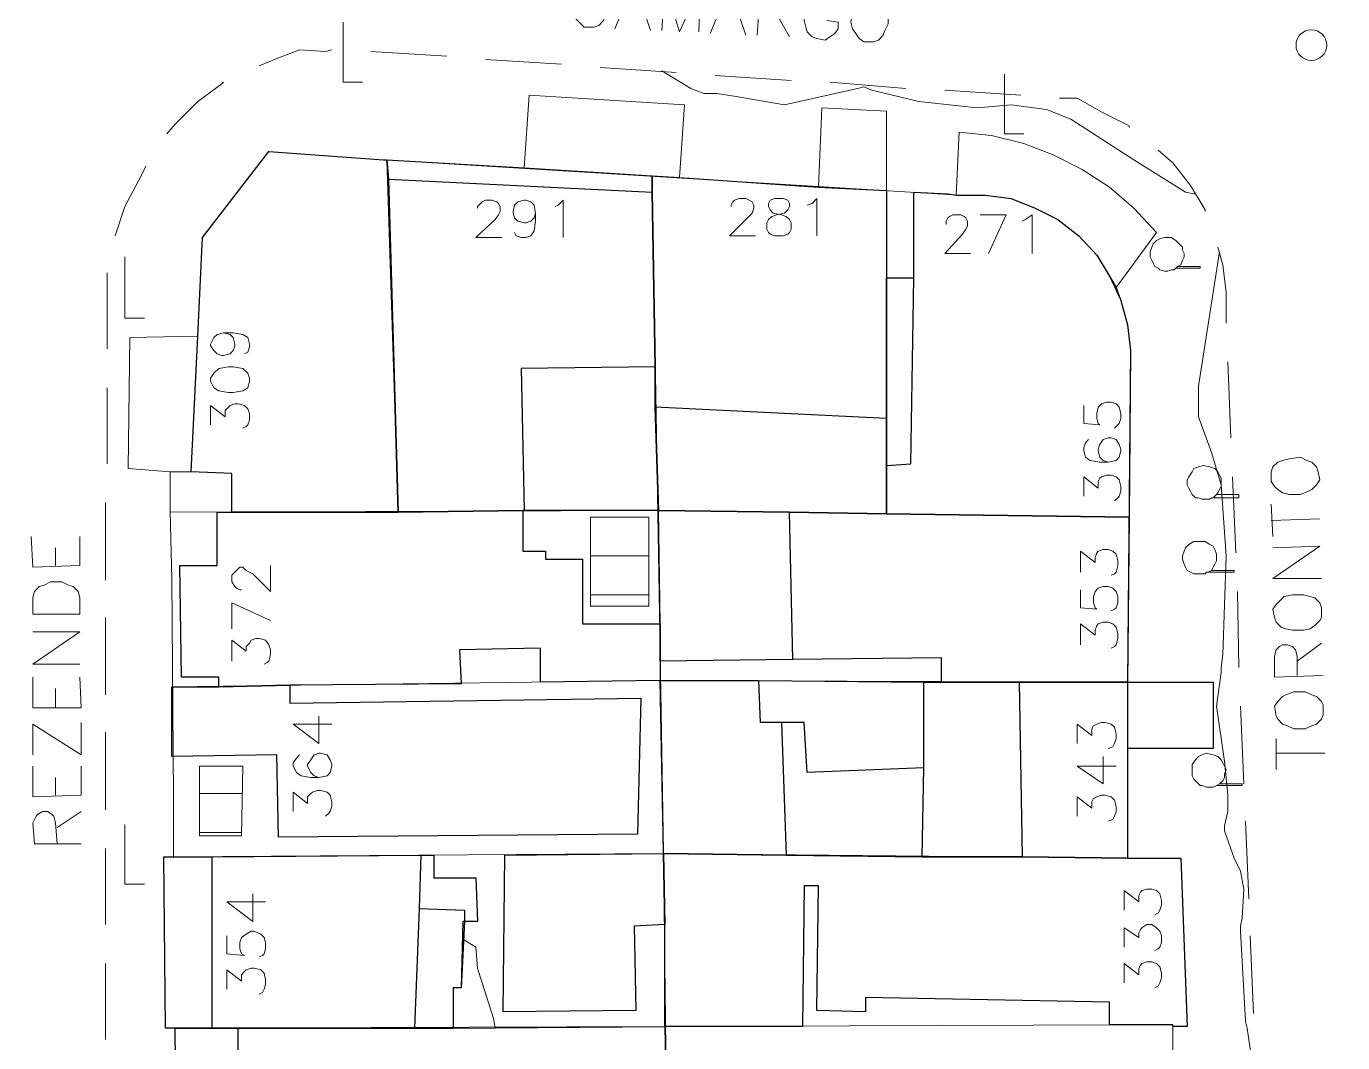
# Model space of a CAD drawing. Extents: x -2391 to 32076, y -11492 to 5852.
# Drawn here: x 4751.2 to 4820.1, y -1029.9 to -976.7 of the extents above; entities that cross this region are included whole.
import ezdxf

# ---------------------------------------------------------------- set-up
doc = ezdxf.new("R2010")
doc.units = 0
doc.header["$LTSCALE"] = 7
for name, color, linetype in [('ALVE-CT', 3, 'CONTINUOUS'), ('PDF_A101 - EDIFICACAO', 7, 'CONTINUOUS'), ('PDF_A103 - PROJECAO_1', 7, 'CONTINUOUS'), ('PDF_A104 - PROJECAO_2', 7, 'CONTINUOUS'), ('PDF_A118 - PISCINA', 7, 'CONTINUOUS'), ('PDF_A120 - MARQUISE', 7, 'CONTINUOUS'), ('PDF_A123 - N DE PORTA', 7, 'CONTINUOUS'), ('PDF_A124 - MURO', 7, 'CONTINUOUS'), ('PDF_C301 - MEIO_FIO_2D', 7, 'CONTINUOUS'), ('PDF_C307 - TXT_NOME_LOGRADOURO', 7, 'CONTINUOUS'), ('PDF_F602 - ARVORE_ISOLADA', 7, 'CONTINUOUS'), ('PDF_I903 - POSTE', 7, 'CONTINUOUS'), ('PDF_N1401 - CURVA_MESTRA', 7, 'CONTINUOUS'), ('PDF_N1402 - CURVA_INTERMEDIARIA', 7, 'CONTINUOUS'), ('PDF_N1403 - COTA_DE_APARELHO', 7, 'CONTINUOUS')]:
    doc.layers.add(name, color=color, linetype=linetype)

msp = doc.modelspace()

# ---------------------------------------------------------------- linework, layer by layer
at = {"layer": 'ALVE-CT'}
msp.add_circle((4550.796, -1271.53), 500, dxfattribs=at)
at = {"layer": 'PDF_A101 - EDIFICACAO', "lineweight": 30}
for points in [[(4770.075, -983.673), (4770.159, -984.689), (4770.667, -1002.13), (4761.947, -1002.13), (4761.947, -1000.098), (4759.83, -1000.013), (4760.169, -992.902), (4760.423, -987.737), (4763.894, -983.25), (4769.905, -983.673)], [(4777.186, -1002.045), (4770.667, -1002.13), (4770.159, -984.689), (4770.075, -983.673), (4777.271, -984.097), (4783.96, -984.52), (4783.96, -985.367), (4784.129, -994.51), (4784.129, -996.627), (4784.298, -1002.045), (4777.271, -1002.045)], [(4796.236, -999.675), (4796.236, -1002.215), (4791.156, -1002.13), (4784.298, -1002.045), (4784.129, -996.627), (4784.129, -994.51), (4783.96, -985.367), (4783.96, -984.52), (4785.399, -984.605), (4792.68, -985.113), (4796.236, -985.282), (4796.236, -989.854), (4796.236, -997.22)], [(4809.02, -993.664), (4808.935, -1002.384), (4796.236, -1002.215), (4796.236, -999.675), (4796.236, -997.22), (4796.236, -989.854), (4797.675, -989.854), (4797.675, -985.367), (4799.453, -985.451), (4799.876, -985.536), (4800.046, -985.536), (4801.4, -985.536), (4802.755, -985.705), (4804.025, -986.213), (4805.21, -986.806), (4806.311, -987.653), (4807.242, -988.669), (4807.919, -989.769), (4808.258, -990.362), (4808.343, -990.616), (4808.512, -991.039), (4808.851, -992.309)], [(4784.383, -1007.972), (4784.383, -1009.919), (4784.383, -1010.935), (4778.118, -1011.02), (4778.118, -1009.242), (4773.885, -1009.326), (4773.969, -1011.104), (4764.995, -1011.189), (4761.27, -1011.274), (4761.27, -1010.766), (4759.322, -1010.766), (4759.238, -1004.924), (4761.185, -1004.924), (4761.185, -1002.13), (4761.947, -1002.13), (4770.667, -1002.13), (4777.186, -1002.045), (4777.186, -1004.162), (4778.372, -1004.162), (4778.372, -1004.585), (4780.319, -1004.585), (4780.319, -1007.972)], [(4808.935, -1002.384), (4808.851, -1011.02), (4803.178, -1011.02), (4799.114, -1011.02), (4799.114, -1009.75), (4791.325, -1009.834), (4784.383, -1009.919), (4784.383, -1007.972), (4784.298, -1002.045), (4791.156, -1002.13), (4796.236, -1002.215)], [(4813.338, -1011.02), (4813.338, -1014.491), (4808.851, -1014.491), (4808.851, -1020.248), (4803.348, -1020.163), (4798.098, -1020.163), (4798.183, -1015.507), (4792.087, -1015.761), (4791.918, -1013.136), (4790.733, -1013.136), (4790.987, -1020.079), (4784.552, -1019.994), (4784.552, -1019.909), (4784.383, -1010.935), (4789.547, -1010.935), (4798.183, -1011.02), (4799.114, -1011.02), (4803.178, -1011.02), (4808.851, -1011.02)], [(4761.27, -1011.274), (4764.995, -1011.189), (4764.995, -1012.12), (4783.367, -1011.866), (4783.198, -1018.978), (4764.402, -1019.147), (4764.318, -1014.83), (4758.814, -1014.914), (4758.814, -1011.274)], [(4772.53, -1020.079), (4772.53, -1021.264), (4774.731, -1021.264), (4774.816, -1023.55), (4774.139, -1023.55), (4773.969, -1027.021), (4773.546, -1027.021), (4773.546, -1029.138), (4771.514, -1029.138), (4762.286, -1029.138), (4760.931, -1029.138), (4758.984, -1029.138), (4758.476, -1029.138), (4758.391, -1020.163), (4760.931, -1020.163), (4771.853, -1020.079)], [(4784.637, -1023.719), (4783.028, -1023.804), (4783.113, -1028.207), (4776.171, -1028.291), (4776.255, -1020.079), (4784.552, -1019.994)], [(4790.987, -1020.079), (4798.098, -1020.163), (4803.348, -1020.163), (4808.851, -1020.248), (4811.645, -1020.248), (4811.983, -1029.053), (4811.221, -1029.053), (4811.221, -1028.968), (4807.919, -1028.968), (4807.919, -1027.783), (4795.135, -1027.529), (4795.135, -1028.291), (4792.595, -1028.207), (4792.68, -1021.687), (4791.918, -1021.687), (4791.833, -1029.053), (4784.637, -1029.053), (4784.637, -1023.719), (4784.552, -1019.994)], [(4762.286, -1038.028), (4759.068, -1038.028), (4758.984, -1029.138), (4760.931, -1029.138), (4762.286, -1029.138), (4771.514, -1029.138), (4773.546, -1029.138), (4784.637, -1029.053), (4784.806, -1037.858), (4777.779, -1037.943)]]:
    msp.add_lwpolyline(points, close=True, dxfattribs=at)
at = {"layer": 'PDF_A103 - PROJECAO_1', "lineweight": 30}
for points in [[(4783.96, -985.367), (4784.129, -994.51), (4777.102, -994.595), (4777.271, -1002.045), (4777.186, -1002.045), (4770.667, -1002.13), (4770.159, -984.689)], [(4785.399, -984.605), (4792.68, -985.113), (4796.236, -985.282), (4796.236, -989.854), (4796.236, -997.22), (4784.129, -996.627), (4784.129, -994.51), (4783.96, -985.367), (4783.96, -984.52)], [(4799.876, -985.536), (4800.046, -985.536), (4801.4, -985.536), (4802.755, -985.705), (4804.025, -986.213), (4805.21, -986.806), (4806.311, -987.653), (4807.242, -988.669), (4807.919, -989.769), (4808.258, -990.362), (4808.343, -990.616), (4808.512, -991.039), (4808.851, -992.309), (4809.02, -993.664), (4808.935, -1002.384), (4796.236, -1002.215), (4796.236, -999.675), (4797.506, -999.59), (4797.675, -989.854), (4797.675, -985.367), (4799.453, -985.451)], [(4796.236, -1002.215), (4808.935, -1002.384), (4808.851, -1011.02), (4803.178, -1011.02), (4799.114, -1011.02), (4799.114, -1009.75), (4791.325, -1009.834), (4791.156, -1002.13)], [(4808.851, -1014.491), (4808.851, -1020.248), (4803.348, -1020.163), (4798.098, -1020.163), (4798.183, -1015.507), (4792.087, -1015.761), (4791.918, -1013.136), (4790.733, -1013.136), (4789.632, -1013.136), (4789.547, -1010.935), (4798.183, -1011.02), (4799.114, -1011.02), (4803.178, -1011.02), (4808.851, -1011.02)], [(4774.054, -1023.55), (4773.969, -1027.021), (4773.546, -1027.021), (4773.546, -1029.138), (4771.514, -1029.138), (4762.286, -1029.138), (4760.931, -1029.138), (4760.931, -1020.163), (4771.853, -1020.079), (4771.768, -1022.873), (4774.139, -1022.957), (4774.139, -1023.55)], [(4784.806, -1037.858), (4777.779, -1037.943), (4762.286, -1038.028), (4762.286, -1029.138), (4771.514, -1029.138), (4773.546, -1029.138), (4784.637, -1029.053)]]:
    msp.add_lwpolyline(points, close=True, dxfattribs=at)
at = {"layer": 'PDF_A104 - PROJECAO_2', "lineweight": 30}
for points in [[(4799.114, -1011.02), (4803.178, -1011.02), (4803.348, -1020.163), (4798.098, -1020.163), (4798.183, -1015.507), (4798.183, -1011.02)], [(4771.768, -1022.873), (4771.514, -1029.138), (4762.286, -1029.138), (4760.931, -1029.138), (4760.931, -1020.163), (4771.853, -1020.079)]]:
    msp.add_lwpolyline(points, close=True, dxfattribs=at)
at = {"layer": 'PDF_A118 - PISCINA', "lineweight": 9}
for points in [[(4780.742, -1007.041), (4780.742, -1002.384), (4783.79, -1002.384), (4783.79, -1007.041)], [(4762.455, -1019.063), (4760.254, -1019.063), (4760.254, -1015.422), (4762.54, -1015.422)]]:
    msp.add_lwpolyline(points, close=True, dxfattribs=at)
for points in [[(4780.742, -1004.416), (4783.79, -1004.416)], [(4780.742, -1006.448), (4783.79, -1006.448)], [(4760.254, -1016.862), (4762.455, -1016.862)], [(4760.254, -1018.893), (4762.455, -1018.893)]]:
    msp.add_lwpolyline(points, dxfattribs=at)
at = {"layer": 'PDF_A120 - MARQUISE', "lineweight": 9}
for points in [[(4785.399, -984.605), (4783.96, -984.52), (4777.271, -984.097), (4777.525, -980.287), (4785.653, -980.795)], [(4796.236, -985.282), (4792.68, -985.113), (4792.849, -980.964), (4796.236, -981.133)], [(4808.258, -990.362), (4807.919, -989.769), (4807.242, -988.669), (4806.311, -987.653), (4805.21, -986.806), (4804.025, -986.213), (4802.755, -985.705), (4801.4, -985.536), (4800.046, -985.536), (4799.876, -985.536), (4800.046, -982.234), (4801.739, -982.403), (4803.432, -982.827), (4804.956, -983.419), (4806.48, -984.181), (4807.919, -985.113), (4809.189, -986.213), (4810.375, -987.483)], [(4759.83, -1000.013), (4758.73, -1000.013), (4756.529, -999.844), (4756.613, -992.986), (4760.169, -992.902)]]:
    msp.add_lwpolyline(points, close=True, dxfattribs=at)
at = {"layer": 'PDF_A123 - N DE PORTA', "lineweight": 9}
for points in [[(4774.816, -986.213), (4774.816, -986.129), (4774.985, -985.959), (4775.07, -985.875), (4775.239, -985.79), (4775.578, -985.79), (4775.832, -985.875), (4775.917, -985.959), (4776.001, -986.129), (4776.001, -986.383), (4775.917, -986.552), (4775.747, -986.806), (4774.731, -987.737), (4776.086, -987.737)], [(4777.864, -986.467), (4777.779, -986.721), (4777.61, -986.891), (4777.356, -986.975), (4777.271, -986.975), (4776.933, -986.891), (4776.763, -986.721), (4776.679, -986.467), (4776.679, -986.383), (4776.763, -986.044), (4776.933, -985.875), (4777.271, -985.79), (4777.356, -985.79), (4777.61, -985.875), (4777.779, -986.044), (4777.864, -986.467), (4777.864, -986.891), (4777.779, -987.399), (4777.61, -987.653), (4777.356, -987.737), (4777.102, -987.737), (4776.848, -987.653), (4776.763, -987.483)], [(4778.88, -986.129), (4779.049, -986.044), (4779.303, -985.79), (4779.303, -987.737)], [(4788.108, -986.129), (4788.108, -986.044), (4788.193, -985.875), (4788.277, -985.79), (4788.531, -985.705), (4788.87, -985.705), (4789.039, -985.79), (4789.209, -985.875), (4789.293, -986.044), (4789.293, -986.213), (4789.209, -986.467), (4788.955, -986.721), (4788.023, -987.653), (4789.378, -987.653)], [(4792.087, -986.044), (4792.341, -985.959), (4792.595, -985.705), (4792.595, -987.653)], [(4799.368, -987.06), (4799.368, -986.891), (4799.453, -986.721), (4799.538, -986.637), (4799.707, -986.552), (4800.13, -986.552), (4800.3, -986.637), (4800.384, -986.721), (4800.469, -986.891), (4800.469, -987.145), (4800.384, -987.314), (4800.215, -987.568), (4799.284, -988.584), (4800.638, -988.584)], [(4801.57, -988.584), (4802.501, -986.552), (4801.146, -986.552)], [(4803.348, -986.891), (4803.517, -986.806), (4803.856, -986.552), (4803.856, -988.584)], [(4761.524, -992.732), (4761.862, -992.817), (4762.032, -992.986), (4762.116, -993.325), (4762.116, -993.41), (4762.032, -993.664), (4761.862, -993.833), (4761.524, -993.918), (4761.439, -993.918), (4761.185, -993.833), (4761.016, -993.664), (4760.846, -993.41), (4760.846, -993.325), (4761.016, -992.986), (4761.185, -992.817), (4761.524, -992.732), (4762.032, -992.732), (4762.54, -992.817), (4762.794, -992.986), (4762.878, -993.325), (4762.878, -993.494), (4762.794, -993.748), (4762.624, -993.833)], [(4760.846, -997.558), (4760.846, -996.542), (4761.608, -997.135), (4761.608, -996.796), (4761.778, -996.627), (4761.862, -996.542), (4762.116, -996.458), (4762.286, -996.458), (4762.624, -996.542), (4762.794, -996.712), (4762.878, -996.966), (4762.878, -997.304), (4762.794, -997.558), (4762.709, -997.643), (4762.54, -997.728)], [(4806.565, -996.542), (4806.565, -997.474), (4807.411, -997.558), (4807.327, -997.474), (4807.242, -997.22), (4807.242, -996.966), (4807.327, -996.627), (4807.496, -996.458), (4807.75, -996.373), (4808.004, -996.373), (4808.258, -996.458), (4808.427, -996.627), (4808.512, -996.966), (4808.512, -997.22), (4808.427, -997.474), (4808.343, -997.558), (4808.173, -997.728)], [(4806.819, -998.32), (4806.649, -998.49), (4806.565, -998.744), (4806.565, -998.913), (4806.649, -999.252), (4806.903, -999.421), (4807.411, -999.505), (4807.835, -999.505), (4808.258, -999.421), (4808.427, -999.252), (4808.512, -998.913), (4808.512, -998.828), (4808.427, -998.574), (4808.258, -998.32), (4808.004, -998.236), (4807.835, -998.236), (4807.581, -998.32), (4807.411, -998.574), (4807.327, -998.828), (4807.327, -998.913), (4807.411, -999.252), (4807.581, -999.421), (4807.835, -999.505)], [(4806.565, -1001.283), (4806.565, -1000.267), (4807.327, -1000.86), (4807.327, -1000.521), (4807.411, -1000.352), (4807.496, -1000.267), (4807.75, -1000.183), (4808.004, -1000.183), (4808.258, -1000.267), (4808.427, -1000.437), (4808.512, -1000.775), (4808.512, -1001.029), (4808.427, -1001.283), (4808.343, -1001.368), (4808.173, -1001.537)], [(4806.395, -1005.263), (4806.395, -1004.162), (4807.157, -1004.755), (4807.157, -1004.501), (4807.242, -1004.247), (4807.327, -1004.162), (4807.581, -1004.077), (4807.835, -1004.077), (4808.089, -1004.162), (4808.258, -1004.331), (4808.343, -1004.67), (4808.343, -1004.924), (4808.258, -1005.263), (4808.173, -1005.347), (4808.004, -1005.432)], [(4762.455, -1006.194), (4762.37, -1006.194), (4762.201, -1006.109), (4762.116, -1006.025), (4761.947, -1005.771), (4761.947, -1005.432), (4762.116, -1005.263), (4762.201, -1005.178), (4762.37, -1005.009), (4762.54, -1005.009), (4762.709, -1005.178), (4763.048, -1005.347), (4763.979, -1006.279), (4763.979, -1004.924)], [(4806.395, -1006.194), (4806.395, -1007.125), (4807.242, -1007.21), (4807.157, -1007.125), (4807.073, -1006.871), (4807.073, -1006.533), (4807.157, -1006.279), (4807.327, -1006.109), (4807.581, -1006.025), (4807.835, -1006.025), (4808.089, -1006.109), (4808.258, -1006.279), (4808.343, -1006.533), (4808.343, -1006.871), (4808.258, -1007.125), (4808.173, -1007.21), (4808.004, -1007.295)], [(4763.979, -1007.803), (4761.947, -1006.871), (4761.947, -1008.226)], [(4806.395, -1009.072), (4806.395, -1007.972), (4807.157, -1008.565), (4807.157, -1008.311), (4807.242, -1008.057), (4807.327, -1007.972), (4807.581, -1007.887), (4807.835, -1007.887), (4808.089, -1007.972), (4808.258, -1008.141), (4808.343, -1008.48), (4808.343, -1008.734), (4808.258, -1009.072), (4808.173, -1009.157), (4808.004, -1009.242)], [(4761.947, -1009.919), (4761.947, -1008.819), (4762.709, -1009.411), (4762.709, -1009.157), (4762.878, -1008.988), (4762.963, -1008.819), (4763.217, -1008.734), (4763.386, -1008.734), (4763.725, -1008.819), (4763.894, -1009.072), (4763.979, -1009.326), (4763.979, -1009.58), (4763.894, -1009.919), (4763.81, -1010.004), (4763.64, -1010.088)], [(4767.196, -1013.221), (4765.164, -1013.221), (4766.519, -1014.237), (4766.519, -1012.798)], [(4806.226, -1014.237), (4806.226, -1013.221), (4806.988, -1013.814), (4806.988, -1013.475), (4807.073, -1013.306), (4807.242, -1013.221), (4807.496, -1013.136), (4807.665, -1013.136), (4808.004, -1013.221), (4808.173, -1013.39), (4808.258, -1013.729), (4808.258, -1013.983), (4808.173, -1014.237), (4808.089, -1014.406), (4807.835, -1014.491)], [(4765.503, -1014.83), (4765.334, -1014.999), (4765.164, -1015.253), (4765.164, -1015.422), (4765.334, -1015.761), (4765.588, -1015.93), (4766.096, -1016.015), (4766.519, -1016.015), (4766.942, -1015.93), (4767.112, -1015.761), (4767.196, -1015.422), (4767.196, -1015.338), (4767.112, -1015.084), (4766.942, -1014.83), (4766.604, -1014.745), (4766.519, -1014.745), (4766.265, -1014.83), (4766.096, -1015.084), (4765.926, -1015.338), (4765.926, -1015.422), (4766.096, -1015.761), (4766.265, -1015.93), (4766.519, -1016.015)], [(4808.258, -1015.422), (4806.226, -1015.422), (4807.581, -1016.354), (4807.581, -1014.914)], [(4765.164, -1017.793), (4765.164, -1016.777), (4765.926, -1017.37), (4765.926, -1017.031), (4766.096, -1016.862), (4766.18, -1016.777), (4766.434, -1016.692), (4766.604, -1016.692), (4766.942, -1016.777), (4767.112, -1016.946), (4767.196, -1017.285), (4767.196, -1017.539), (4767.112, -1017.793), (4767.027, -1017.878), (4766.858, -1018.047)], [(4806.226, -1018.047), (4806.226, -1017.031), (4806.988, -1017.624), (4806.988, -1017.285), (4807.073, -1017.116), (4807.242, -1017.031), (4807.496, -1016.946), (4807.665, -1016.946), (4808.004, -1017.031), (4808.173, -1017.2), (4808.258, -1017.539), (4808.258, -1017.793), (4808.173, -1018.047), (4808.089, -1018.216), (4807.835, -1018.301)], [(4763.725, -1022.534), (4761.693, -1022.534), (4763.048, -1023.55), (4763.048, -1022.111)], [(4808.681, -1022.957), (4808.681, -1021.941), (4809.443, -1022.534), (4809.443, -1022.195), (4809.528, -1022.026), (4809.613, -1021.941), (4809.867, -1021.857), (4810.121, -1021.857), (4810.375, -1021.941), (4810.544, -1022.111), (4810.629, -1022.449), (4810.629, -1022.703), (4810.544, -1022.957), (4810.459, -1023.127), (4810.29, -1023.211)], [(4761.693, -1024.312), (4761.693, -1025.243), (4762.624, -1025.328), (4762.455, -1025.243), (4762.37, -1024.989), (4762.37, -1024.651), (4762.455, -1024.397), (4762.709, -1024.227), (4762.963, -1024.058), (4763.132, -1024.058), (4763.471, -1024.227), (4763.64, -1024.397), (4763.725, -1024.651), (4763.725, -1024.989), (4763.64, -1025.243), (4763.556, -1025.328), (4763.386, -1025.413)], [(4808.681, -1024.905), (4808.681, -1023.889), (4809.443, -1024.397), (4809.443, -1024.143), (4809.528, -1023.973), (4809.613, -1023.889), (4809.867, -1023.719), (4810.121, -1023.719), (4810.375, -1023.889), (4810.544, -1024.058), (4810.629, -1024.312), (4810.629, -1024.651), (4810.544, -1024.905), (4810.459, -1024.989), (4810.29, -1025.074)], [(4761.693, -1027.106), (4761.693, -1026.09), (4762.455, -1026.683), (4762.455, -1026.344), (4762.624, -1026.175), (4762.709, -1026.09), (4762.963, -1026.005), (4763.132, -1026.005), (4763.471, -1026.09), (4763.64, -1026.259), (4763.725, -1026.598), (4763.725, -1026.852), (4763.64, -1027.106), (4763.556, -1027.275), (4763.386, -1027.36)], [(4808.681, -1026.767), (4808.681, -1025.751), (4809.443, -1026.344), (4809.443, -1026.005), (4809.528, -1025.836), (4809.613, -1025.751), (4809.867, -1025.667), (4810.121, -1025.667), (4810.375, -1025.751), (4810.544, -1025.921), (4810.629, -1026.259), (4810.629, -1026.513), (4810.544, -1026.767), (4810.459, -1026.937), (4810.29, -1027.021)]]:
    msp.add_lwpolyline(points, dxfattribs=at)
for points in [[(4790.394, -985.705), (4790.14, -985.79), (4790.055, -985.959), (4790.055, -986.129), (4790.14, -986.298), (4790.309, -986.467), (4790.733, -986.552), (4790.987, -986.637), (4791.156, -986.806), (4791.241, -986.975), (4791.241, -987.314), (4791.156, -987.483), (4791.071, -987.568), (4790.817, -987.653), (4790.394, -987.653), (4790.14, -987.568), (4790.055, -987.483), (4789.971, -987.314), (4789.971, -986.975), (4790.055, -986.806), (4790.225, -986.637), (4790.479, -986.552), (4790.902, -986.467), (4791.071, -986.298), (4791.156, -986.129), (4791.156, -985.959), (4791.071, -985.79), (4790.817, -985.705)], [(4760.846, -995.272), (4761.016, -995.611), (4761.27, -995.78), (4761.778, -995.865), (4762.032, -995.865), (4762.54, -995.78), (4762.794, -995.611), (4762.878, -995.272), (4762.878, -995.103), (4762.794, -994.849), (4762.54, -994.595), (4762.032, -994.51), (4761.778, -994.51), (4761.27, -994.595), (4761.016, -994.849), (4760.846, -995.103)]]:
    msp.add_lwpolyline(points, close=True, dxfattribs=at)
at = {"layer": 'PDF_A124 - MURO', "lineweight": 9}
for points in [[(4808.935, -1002.384), (4784.298, -1002.045), (4758.73, -1002.13), (4758.73, -1000.013), (4759.83, -1000.013), (4760.423, -987.737), (4763.894, -983.25), (4769.905, -983.673), (4800.046, -985.536), (4801.4, -985.536), (4802.755, -985.705), (4804.025, -986.213), (4805.21, -986.806), (4806.311, -987.653), (4807.242, -988.669), (4807.919, -989.769), (4808.512, -991.039), (4808.851, -992.309), (4809.02, -993.664), (4808.851, -1011.02), (4784.383, -1010.935), (4758.814, -1011.274)], [(4770.667, -1002.13), (4770.075, -983.673)], [(4783.96, -984.52), (4784.552, -1019.909), (4785.314, -1083.069), (4786.838, -1174.421)], [(4796.236, -1002.215), (4796.236, -985.282)], [(4808.851, -1014.491), (4808.851, -1020.248), (4784.552, -1019.994), (4758.899, -1020.163), (4758.899, -1020.079), (4758.899, -1018.64), (4758.899, -1017.031), (4758.814, -1005.601), (4758.73, -1002.13)], [(4759.407, -1077.396), (4759.238, -1053.521), (4759.238, -1051.912), (4759.238, -1049.965), (4759.153, -1046.833), (4759.153, -1045.563), (4758.984, -1029.138), (4784.637, -1029.053), (4808.766, -1028.968), (4811.221, -1028.968), (4811.221, -1032.778), (4811.306, -1034.641), (4811.391, -1040.821), (4811.475, -1042.43), (4811.56, -1050.219), (4811.645, -1051.489), (4811.729, -1058.516), (4811.729, -1059.955), (4811.899, -1065.289), (4811.899, -1067.744), (4811.899, -1069.438), (4812.322, -1089.757)]]:
    msp.add_lwpolyline(points, dxfattribs=at)
at = {"layer": 'PDF_C301 - MEIO_FIO_2D', "lineweight": 9}
for points in [[(4763.386, -978.763), (4764.402, -978.34), (4765.503, -977.916), (4766.858, -978.001), (4767.196, -977.916)], [(4769.228, -978.001), (4773.207, -978.255)], [(4775.239, -978.424), (4779.218, -978.678)], [(4781.25, -978.848), (4785.23, -979.102)], [(4787.261, -979.271), (4791.241, -979.525)], [(4758.56, -982.319), (4758.984, -981.811), (4760.169, -980.625), (4761.439, -979.694), (4761.524, -979.61)], [(4793.273, -979.61), (4797.252, -979.948)], [(4799.284, -980.033), (4803.263, -980.287)], [(4805.295, -980.456), (4806.226, -980.456), (4807.581, -981.218), (4808.935, -981.895), (4808.935, -981.98)], [(4810.459, -983.165), (4811.221, -983.843), (4812.153, -985.028), (4812.915, -986.298), (4812.915, -986.383)], [(4755.851, -987.653), (4756.359, -986.129), (4757.206, -984.52), (4757.46, -984.012)], [(4813.592, -988.245), (4813.846, -989.177), (4814.015, -990.616), (4814.015, -992.224)], [(4755.428, -993.579), (4755.428, -989.769), (4755.428, -989.6)], [(4814.1, -994.256), (4814.269, -998.236)], [(4755.428, -999.59), (4755.428, -995.611)], [(4814.354, -1000.267), (4814.523, -1004.247)], [(4755.343, -1005.686), (4755.343, -1004.839), (4755.343, -1001.622)], [(4814.608, -1006.279), (4814.693, -1010.258)], [(4755.343, -1011.697), (4755.343, -1007.633)], [(4814.777, -1012.29), (4814.947, -1016.354)], [(4755.343, -1017.708), (4755.343, -1013.644)], [(4815.031, -1018.301), (4815.201, -1022.365)], [(4755.343, -1023.719), (4755.343, -1019.74)], [(4815.285, -1024.312), (4815.455, -1028.376)], [(4755.343, -1029.73), (4755.343, -1025.751)]]:
    msp.add_lwpolyline(points, dxfattribs=at)
at = {"layer": 'PDF_C307 - TXT_NOME_LOGRADOURO', "lineweight": 9}
for points in [[(4781.589, -974.868), (4781.504, -974.614), (4781.25, -974.36), (4781.081, -974.276), (4780.573, -974.191), (4780.319, -974.276), (4780.065, -974.53), (4779.98, -974.784), (4779.811, -975.122), (4779.811, -975.715), (4779.896, -976.054), (4779.98, -976.308), (4780.234, -976.562), (4780.404, -976.731), (4780.912, -976.731), (4781.166, -976.646), (4781.42, -976.392), (4781.504, -976.138)], [(4782.012, -976.816), (4783.028, -974.36), (4783.875, -976.9)], [(4784.468, -976.9), (4784.637, -974.445), (4785.399, -976.985), (4786.5, -974.53), (4786.415, -976.985)], [(4787.007, -977.07), (4788.023, -974.614), (4788.87, -977.154)], [(4789.463, -977.154), (4789.632, -974.699), (4790.648, -974.699), (4790.987, -974.868), (4791.156, -975.038), (4791.241, -975.207), (4791.241, -975.461), (4791.071, -975.715), (4790.987, -975.8), (4790.648, -975.969), (4789.547, -975.884)], [(4793.696, -975.461), (4793.611, -975.292), (4793.442, -975.038), (4793.188, -974.868), (4792.68, -974.868), (4792.426, -974.953), (4792.172, -975.207), (4792.087, -975.376), (4791.918, -975.8), (4791.918, -976.392), (4792.003, -976.731), (4792.087, -976.985), (4792.341, -977.239), (4792.595, -977.324), (4793.019, -977.408), (4793.273, -977.239), (4793.527, -977.07), (4793.696, -976.816), (4793.696, -976.477), (4793.103, -976.392)], [(4790.394, -975.884), (4791.156, -977.239)], [(4816.47, -1003.4), (4816.386, -1001.707)], [(4816.386, -1002.553), (4818.926, -1002.469)], [(4753.989, -1003.4), (4753.989, -1004.924), (4751.533, -1005.009), (4751.449, -1003.4)], [(4752.719, -1004.924), (4752.719, -1003.993)], [(4819.01, -1005.601), (4816.47, -1005.601), (4818.926, -1003.908), (4816.47, -1003.993)], [(4753.989, -1010.088), (4751.533, -1010.088), (4753.989, -1008.395), (4751.533, -1008.395)], [(4819.095, -1010.681), (4816.555, -1010.766), (4816.555, -1009.665), (4816.64, -1009.326), (4816.809, -1009.157), (4816.978, -1009.072), (4817.232, -1009.072), (4817.486, -1009.157), (4817.656, -1009.326), (4817.74, -1009.665), (4817.74, -1010.681)], [(4817.74, -1009.919), (4819.01, -1008.988)], [(4753.989, -1010.766), (4754.073, -1012.374), (4751.533, -1012.374), (4751.533, -1010.766)], [(4752.719, -1012.374), (4752.719, -1011.358)], [(4754.073, -1013.136), (4754.073, -1014.83), (4751.533, -1013.221), (4751.533, -1014.83)], [(4816.64, -1015.592), (4816.64, -1013.983)], [(4816.64, -1014.745), (4819.18, -1014.745)], [(4754.073, -1015.422), (4754.073, -1016.946), (4751.533, -1017.031), (4751.533, -1015.422)], [(4752.719, -1016.946), (4752.719, -1016.015)], [(4754.073, -1019.486), (4751.618, -1019.486), (4751.533, -1018.386), (4751.703, -1018.047), (4751.787, -1017.962), (4752.041, -1017.793), (4752.295, -1017.793), (4752.549, -1017.962), (4752.634, -1018.047), (4752.719, -1018.386), (4752.803, -1019.486)], [(4752.803, -1018.64), (4754.073, -1017.793)]]:
    msp.add_lwpolyline(points, dxfattribs=at)
for points in [[(4795.22, -974.953), (4794.966, -975.122), (4794.712, -975.292), (4794.543, -975.546), (4794.458, -975.884), (4794.373, -976.477), (4794.458, -976.816), (4794.627, -977.07), (4794.797, -977.324), (4795.051, -977.493), (4795.559, -977.493), (4795.813, -977.408), (4796.067, -977.154), (4796.151, -976.9), (4796.321, -976.562), (4796.321, -975.969), (4796.236, -975.63), (4796.151, -975.376), (4795.897, -975.122), (4795.643, -975.038)], [(4816.386, -1000.521), (4816.555, -1000.775), (4816.724, -1000.945), (4816.978, -1001.114), (4817.317, -1001.199), (4817.91, -1001.199), (4818.333, -1001.029), (4818.502, -1000.945), (4818.756, -1000.691), (4818.926, -1000.437), (4818.841, -1000.013), (4818.756, -999.759), (4818.502, -999.505), (4818.248, -999.421), (4817.91, -999.252), (4817.317, -999.336), (4816.978, -999.421), (4816.724, -999.505), (4816.47, -999.759), (4816.386, -1000.013)], [(4753.989, -1007.464), (4751.533, -1007.464), (4751.533, -1006.617), (4751.618, -1006.279), (4751.872, -1006.025), (4752.126, -1005.94), (4752.465, -1005.771), (4753.057, -1005.771), (4753.396, -1005.94), (4753.65, -1006.025), (4753.904, -1006.279), (4753.989, -1006.617)], [(4816.555, -1007.633), (4816.64, -1007.887), (4816.894, -1008.141), (4817.148, -1008.226), (4817.486, -1008.311), (4818.079, -1008.311), (4818.418, -1008.226), (4818.672, -1008.057), (4818.926, -1007.803), (4819.01, -1007.633), (4819.01, -1007.125), (4818.926, -1006.871), (4818.672, -1006.617), (4818.418, -1006.533), (4818.079, -1006.448), (4817.486, -1006.448), (4817.063, -1006.533), (4816.894, -1006.702), (4816.64, -1006.956), (4816.47, -1007.21)], [(4816.64, -1012.798), (4816.724, -1012.967), (4816.978, -1013.221), (4817.232, -1013.306), (4817.571, -1013.475), (4818.164, -1013.475), (4818.502, -1013.306), (4818.756, -1013.221), (4819.01, -1012.967), (4819.095, -1012.713), (4819.095, -1012.205), (4819.01, -1012.036), (4818.756, -1011.782), (4818.502, -1011.697), (4818.164, -1011.528), (4817.571, -1011.528), (4817.148, -1011.697), (4816.978, -1011.782), (4816.724, -1012.036), (4816.555, -1012.29)]]:
    msp.add_lwpolyline(points, close=True, dxfattribs=at)
at = {"layer": 'PDF_F602 - ARVORE_ISOLADA', "lineweight": 9}
for points in [[(4811.475, -989.261), (4811.391, -989.346), (4811.306, -989.431), (4811.137, -989.431), (4810.967, -989.515), (4810.798, -989.515), (4810.544, -989.431), (4810.459, -989.346), (4810.29, -989.261), (4810.205, -989.092), (4810.121, -988.923), (4810.036, -988.753), (4810.036, -988.499), (4810.121, -988.245), (4810.205, -988.076), (4810.375, -987.907), (4810.544, -987.822), (4810.798, -987.737), (4811.137, -987.737), (4811.391, -987.907), (4811.56, -988.076), (4811.729, -988.245), (4811.729, -988.415), (4811.814, -988.584), (4811.814, -988.753), (4811.729, -988.923), (4811.645, -989.177), (4811.475, -989.261), (4811.391, -989.346), (4812.661, -989.346), (4812.661, -989.261)], [(4813.507, -1001.199), (4813.338, -1001.368), (4813.253, -1001.368), (4813.169, -1001.453), (4812.999, -1001.453), (4812.745, -1001.453), (4812.576, -1001.368), (4812.407, -1001.368), (4812.237, -1001.199), (4812.153, -1001.029), (4812.068, -1000.86), (4811.983, -1000.691), (4811.983, -1000.437), (4812.068, -1000.267), (4812.237, -1000.013), (4812.322, -999.844), (4812.576, -999.759), (4812.83, -999.675), (4813.169, -999.759), (4813.423, -999.844), (4813.592, -1000.013), (4813.677, -1000.183), (4813.761, -1000.352), (4813.761, -1000.521), (4813.761, -1000.775), (4813.677, -1000.945), (4813.592, -1001.114), (4813.507, -1001.199), (4813.338, -1001.368), (4814.693, -1001.368), (4814.693, -1001.199)], [(4813.253, -1005.178), (4813.084, -1005.263), (4812.999, -1005.263), (4812.915, -1005.347), (4812.661, -1005.347), (4812.491, -1005.347), (4812.322, -1005.347), (4812.153, -1005.263), (4811.983, -1005.178), (4811.899, -1005.009), (4811.814, -1004.839), (4811.729, -1004.585), (4811.729, -1004.416), (4811.814, -1004.162), (4811.899, -1003.993), (4812.068, -1003.823), (4812.322, -1003.654), (4812.576, -1003.654), (4812.915, -1003.654), (4813.169, -1003.823), (4813.338, -1003.908), (4813.423, -1004.077), (4813.507, -1004.331), (4813.507, -1004.501), (4813.507, -1004.67), (4813.423, -1004.839), (4813.338, -1005.009), (4813.253, -1005.178), (4813.084, -1005.263), (4814.439, -1005.263), (4814.439, -1005.178)], [(4813.677, -1016.354), (4813.507, -1016.438), (4813.338, -1016.523), (4813.169, -1016.523), (4812.999, -1016.523), (4812.745, -1016.438), (4812.661, -1016.438), (4812.491, -1016.269), (4812.322, -1016.1), (4812.237, -1015.93), (4812.237, -1015.761), (4812.237, -1015.507), (4812.237, -1015.338), (4812.407, -1015.084), (4812.576, -1014.914), (4812.745, -1014.83), (4812.999, -1014.745), (4813.338, -1014.83), (4813.592, -1014.914), (4813.761, -1015.084), (4813.846, -1015.253), (4813.931, -1015.422), (4814.015, -1015.592), (4813.931, -1015.846), (4813.931, -1016.015), (4813.846, -1016.184), (4813.677, -1016.354), (4813.507, -1016.438), (4814.862, -1016.438), (4814.862, -1016.354)]]:
    msp.add_lwpolyline(points, close=True, dxfattribs=at)
at = {"layer": 'PDF_I903 - POSTE', "lineweight": 9}
for points in [[(4768.805, -979.61), (4767.789, -979.61), (4767.789, -976.477)], [(4803.432, -982.319), (4802.416, -982.319), (4802.416, -979.186)], [(4757.375, -991.97), (4756.359, -991.97), (4756.359, -988.753)], [(4757.375, -1021.603), (4756.359, -1021.603), (4756.359, -1018.47)]]:
    msp.add_lwpolyline(points, dxfattribs=at)
at = {"layer": 'PDF_N1401 - CURVA_MESTRA', "lineweight": 20}
msp.add_lwpolyline([(4774.054, -1024.481), (4774.731, -1024.905), (4774.816, -1026.005), (4774.985, -1026.513), (4775.07, -1026.767), (4775.663, -1028.63), (4775.747, -1029.138)], dxfattribs=at)
at = {"layer": 'PDF_N1402 - CURVA_INTERMEDIARIA', "lineweight": 9}
for points in [[(4784.468, -979.017), (4785.992, -979.948), (4786.669, -980.202), (4787.346, -980.202), (4788.362, -980.371), (4790.902, -980.795), (4794.712, -979.948), (4795.051, -979.864), (4795.474, -980.033), (4797.929, -980.625), (4800.977, -980.964), (4802.755, -980.795), (4804.618, -981.049), (4805.888, -981.557), (4809.189, -983.673), (4811.899, -985.367), (4812.322, -985.451), (4812.407, -985.451)], [(4813.677, -988.499), (4812.576, -995.526), (4812.576, -996.796), (4812.576, -997.135), (4813.253, -998.998), (4813.761, -1000.691), (4814.015, -1004.416), (4813.846, -1009.58), (4813.761, -1010.258), (4813.761, -1010.512), (4813.507, -1012.29), (4813.931, -1015.168), (4814.1, -1016.946), (4814.1, -1017.793), (4813.931, -1018.555), (4813.931, -1018.809), (4814.354, -1019.994), (4814.439, -1020.248), (4814.777, -1020.925), (4814.947, -1021.857), (4814.862, -1023.381), (4814.777, -1023.804), (4814.777, -1024.058), (4815.031, -1028.799), (4815.116, -1029.138), (4815.37, -1030.831)]]:
    msp.add_lwpolyline(points, dxfattribs=at)
at = {"layer": 'PDF_N1403 - COTA_DE_APARELHO', "lineweight": 9}
msp.add_circle((4818.482, -977.673), 0.804, dxfattribs=at)

doc.saveas('drawing.dxf')
